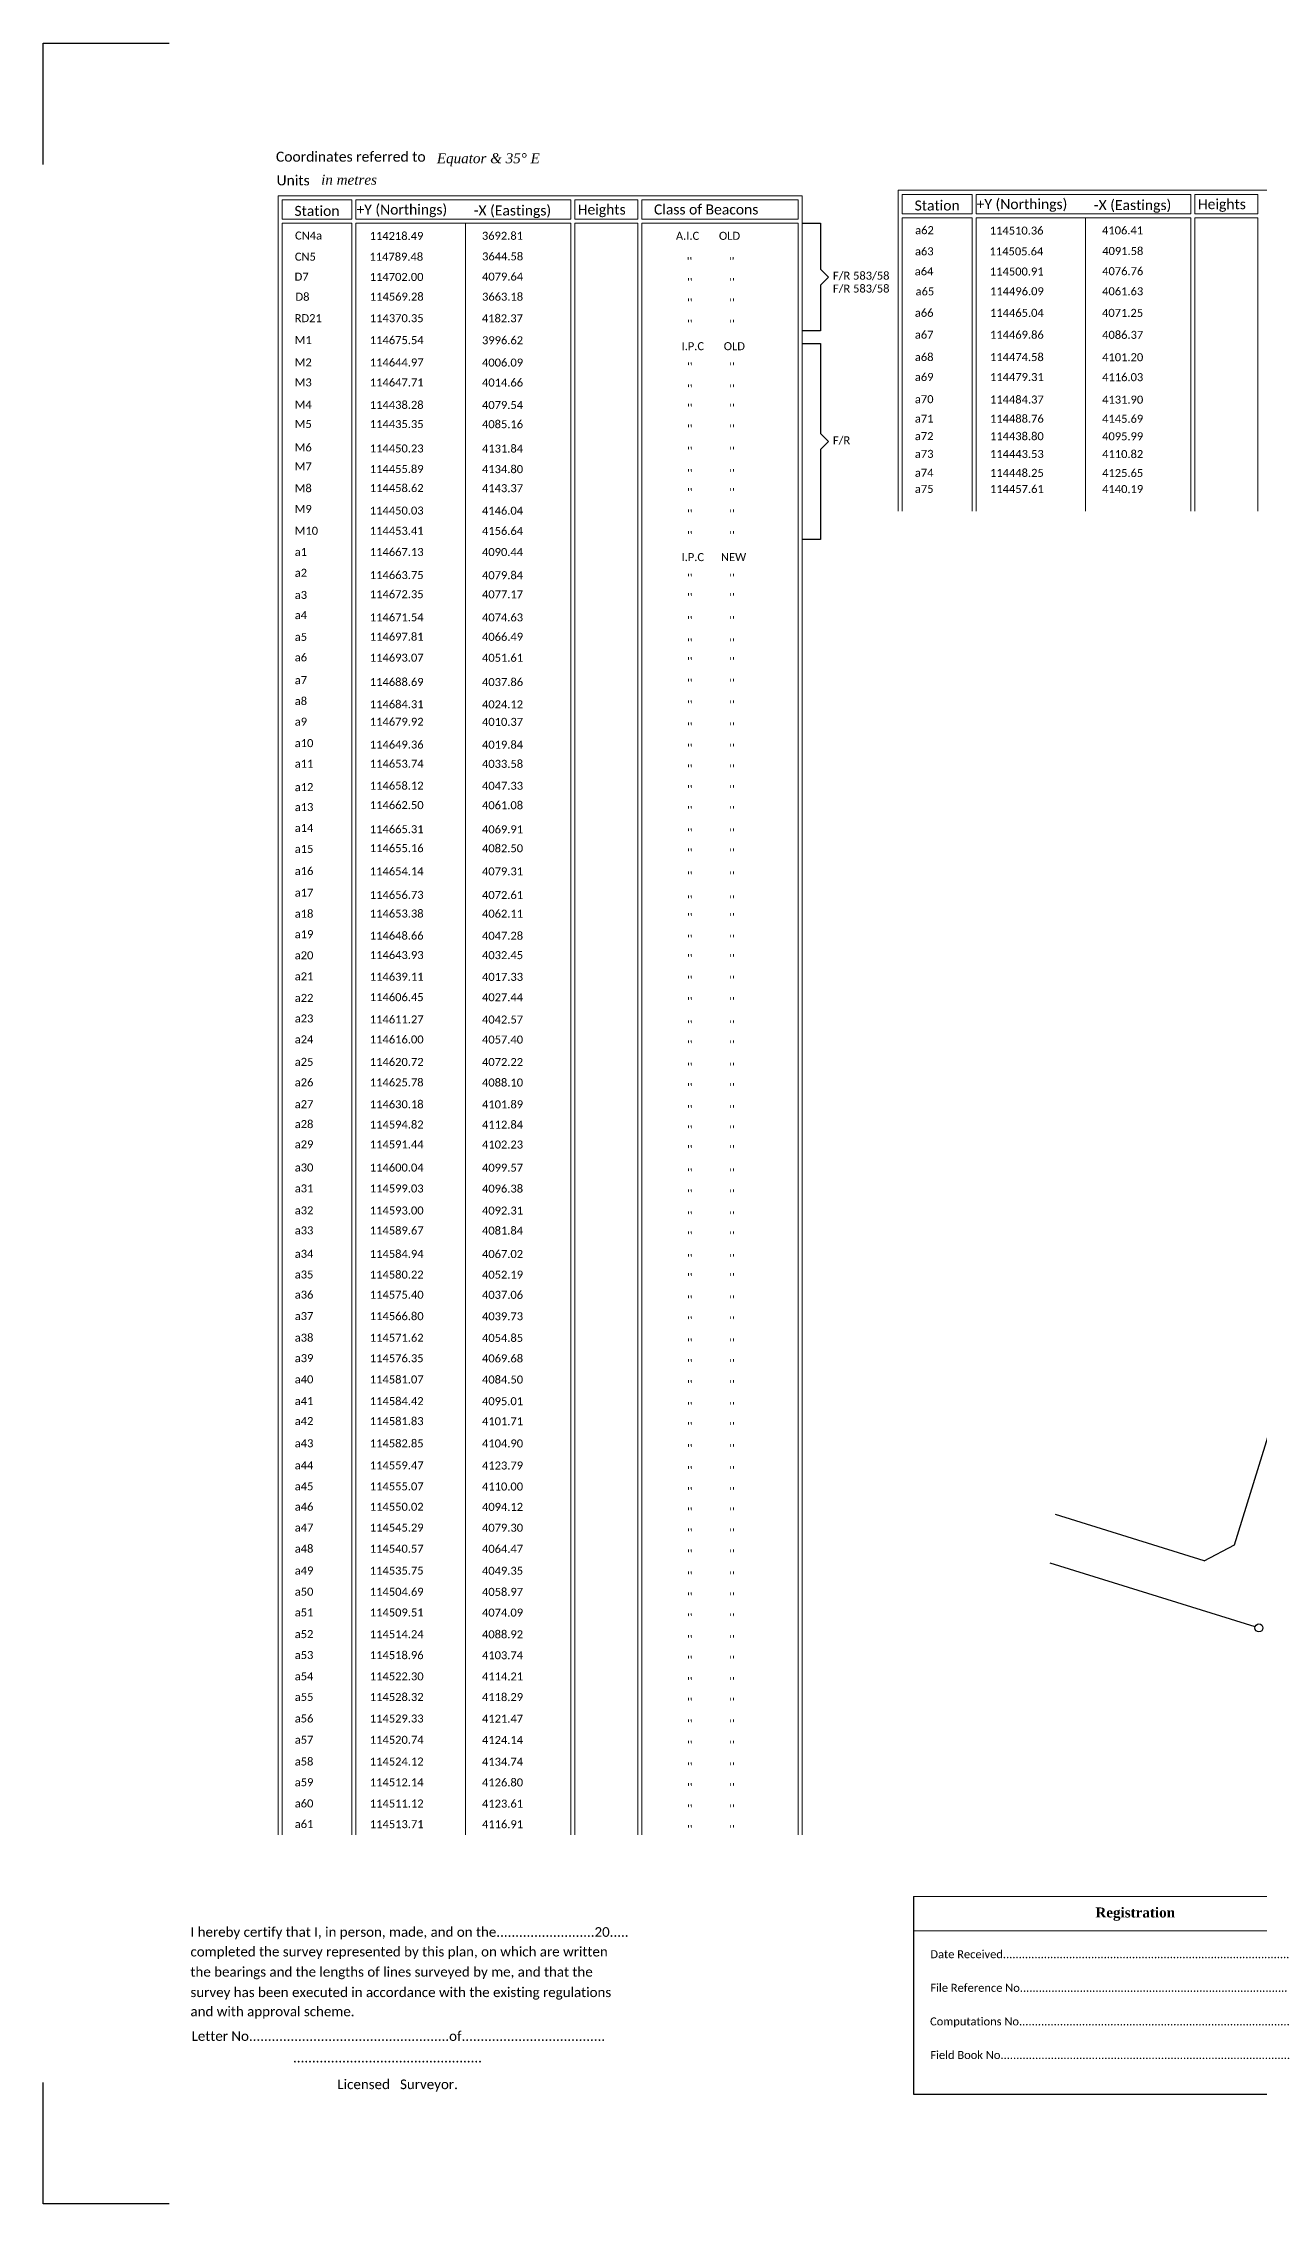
# Model space of a CAD drawing. Header units: metres. Extents: x -4486 to -2975, y 114226 to 114766.
# Drawn here: x -4486 to -4182, y 114226 to 114766 of the extents above; entities that cross this region are included whole.
import ezdxf

# ---------------------------------------------------------------- set-up
doc = ezdxf.new("R2010")
doc.units = ezdxf.units.M
doc.layers.add('form', color=7, linetype='Continuous', lineweight=5)
doc.styles.add('Legend', font='calibri.ttf')

msp = doc.modelspace()

# ---------------------------------------------------------------- linework, layer by layer
at = {"color": 0}
for p, q in [((-4486.26, 114766.42), (-4454.75, 114766.42)), ((-4486.26, 114736.11), (-4486.26, 114766.42))]:
    msp.add_line(p, q, dxfattribs=at)
for p, q in [((-4188.51, 114391.1), (-4081.56, 114736.37)), ((-4196.01, 114387.15), (-4233.23, 114398.69)), ((-4183.33, 114370.65), (-4234.53, 114386.53)), ((-4486.26, 114226.42), (-4486.26, 114256.73)), ((-4454.75, 114226.42), (-4486.26, 114226.42))]:
    msp.add_line(p, q)
at = {"flags": 128}
for points in [[(-4296.51, 114721.43), (-4291.94, 114721.43), (-4291.94, 114709.97)], [(-4291.94, 114705.97), (-4289.94, 114707.97), (-4291.94, 114709.97)], [(-4291.94, 114705.97), (-4291.94, 114694.51), (-4296.51, 114694.51)], [(-4296.51, 114691.37), (-4291.95, 114691.37), (-4291.95, 114668.87)], [(-4291.95, 114664.87), (-4291.95, 114642.37), (-4296.51, 114642.37)], [(-4291.95, 114664.87), (-4289.95, 114666.87), (-4291.95, 114668.87)], [(-4196.01, 114387.15), (-4188.51, 114391.1)], [(-4268.68, 114303.21), (-4268.68, 114253.83)], [(-4268.68, 114253.83), (-3799.02, 114253.83)]]:
    msp.add_lwpolyline(points, dxfattribs=at)
msp.add_circle((-4182.37, 114370.35), 1)
at = {"layer": 'form', "lineweight": 20}
for p, q in [((-4272.53, 114729.65), (-4249.44, 114729.65)), ((-4272.53, 114729.65), (-4272.53, 114723.78)), ((-4271.51, 114728.64), (-4254.08, 114728.64)), ((-4271.51, 114728.64), (-4271.51, 114723.78)), ((-4254.08, 114728.64), (-4254.08, 114723.78)), ((-4253.06, 114728.64), (-4249.44, 114728.64)), ((-4253.06, 114728.64), (-4253.06, 114723.78)), ((-4249.44, 114729.65), (-4182.22, 114729.65)), ((-4249.44, 114728.64), (-4199.36, 114728.64)), ((-4199.36, 114728.64), (-4199.36, 114723.78)), ((-4198.35, 114728.64), (-4182.62, 114728.64)), ((-4198.35, 114728.64), (-4198.35, 114723.78)), ((-4182.62, 114728.64), (-4182.62, 114723.78)), ((-4182.22, 114729.65), (-4161.97, 114729.65)), ((-4427.54, 114728.31), (-4404.46, 114728.31)), ((-4427.54, 114728.31), (-4427.54, 114722.44)), ((-4426.53, 114727.3), (-4409.09, 114727.3)), ((-4426.53, 114727.3), (-4426.53, 114722.44)), ((-4409.09, 114727.3), (-4409.09, 114722.44)), ((-4408.08, 114727.3), (-4404.46, 114727.3)), ((-4408.08, 114727.3), (-4408.08, 114722.44)), ((-4404.46, 114728.31), (-4337.24, 114728.31)), ((-4404.46, 114727.3), (-4354.38, 114727.3)), ((-4354.38, 114727.3), (-4354.38, 114722.44)), ((-4353.37, 114727.3), (-4337.64, 114727.3)), ((-4353.37, 114727.3), (-4353.37, 114722.44)), ((-4337.64, 114727.3), (-4337.64, 114722.44)), ((-4337.24, 114728.31), (-4316.99, 114728.31)), ((-4336.63, 114727.3), (-4316.38, 114727.3)), ((-4336.63, 114727.3), (-4336.63, 114722.44)), ((-4316.99, 114728.31), (-4296.51, 114728.31)), ((-4316.38, 114727.3), (-4297.52, 114727.3)), ((-4297.52, 114727.3), (-4297.52, 114722.44)), ((-4296.51, 114728.31), (-4296.51, 114722.03)), ((-4272.53, 114723.78), (-4272.53, 114649.5)), ((-4271.51, 114723.78), (-4254.08, 114723.78)), ((-4253.06, 114723.78), (-4249.44, 114723.78)), ((-4249.44, 114723.78), (-4199.36, 114723.78)), ((-4198.35, 114723.78), (-4182.62, 114723.78)), ((-4427.54, 114722.44), (-4427.54, 114318.6)), ((-4426.53, 114722.44), (-4409.09, 114722.44)), ((-4426.53, 114721.43), (-4409.09, 114721.43)), ((-4426.53, 114721.43), (-4426.53, 114318.6)), ((-4409.09, 114721.43), (-4409.09, 114318.6)), ((-4408.08, 114722.44), (-4404.46, 114722.44)), ((-4408.08, 114721.43), (-4404.46, 114721.43)), ((-4408.08, 114721.43), (-4408.08, 114318.6)), ((-4404.46, 114722.44), (-4354.38, 114722.44)), ((-4404.46, 114721.43), (-4354.38, 114721.43)), ((-4380.73, 114721.43), (-4380.73, 114318.6)), ((-4354.38, 114721.43), (-4354.38, 114318.6)), ((-4353.37, 114722.44), (-4337.64, 114722.44)), ((-4353.37, 114721.43), (-4337.64, 114721.43)), ((-4353.37, 114721.43), (-4353.37, 114318.6)), ((-4337.64, 114721.43), (-4337.64, 114318.6)), ((-4336.63, 114722.44), (-4316.38, 114722.44)), ((-4336.63, 114721.43), (-4316.38, 114721.43)), ((-4336.63, 114721.43), (-4336.63, 114318.6)), ((-4316.38, 114722.44), (-4297.52, 114722.44)), ((-4316.38, 114721.43), (-4297.52, 114721.43)), ((-4297.52, 114721.43), (-4297.52, 114318.6)), ((-4296.51, 114722.03), (-4296.51, 114318.6)), ((-4271.51, 114722.77), (-4254.08, 114722.77)), ((-4271.51, 114722.77), (-4271.51, 114649.5)), ((-4254.08, 114722.77), (-4254.08, 114649.5)), ((-4253.06, 114722.77), (-4249.44, 114722.77)), ((-4253.06, 114722.77), (-4253.06, 114649.5)), ((-4249.44, 114722.77), (-4199.36, 114722.77)), ((-4225.71, 114722.77), (-4225.71, 114649.5)), ((-4199.36, 114722.77), (-4199.36, 114649.5)), ((-4198.35, 114722.77), (-4182.62, 114722.77)), ((-4198.35, 114722.77), (-4198.35, 114649.5)), ((-4182.62, 114722.77), (-4182.62, 114649.5))]:
    msp.add_line(p, q, dxfattribs=at)
at = {"layer": 'form', "color": 0, "linetype": 'Continuous', "lineweight": 20}
for p, q in [((-4268.68, 114303.21), (-3798.94, 114303.21)), ((-4268.68, 114294.65), (-3798.95, 114294.65))]:
    msp.add_line(p, q, dxfattribs=at)

# ---------------------------------------------------------------- texts
at = {"style": 'Legend'}
for s, p in [('CN4a', (-4423.31, 114717.35)), ('114218.49', (-4404.66, 114717.25)), ('3692.81', (-4376.59, 114717.29)), ('A.I.C       OLD', (-4328.1, 114717.28)), ('a62', (-4268.29, 114718.69)), ('114510.36', (-4249.64, 114718.59)), ('4106.41', (-4221.58, 114718.64)), ('CN5', (-4423.36, 114712.07)), ('114789.48', (-4404.71, 114712.05)), ('3644.58', (-4376.55, 114712.14)), ("  ''             ''", (-4326.79, 114710.88)), ('a63', (-4268.34, 114713.41)), ('114505.64', (-4249.69, 114713.4)), ('4091.58', (-4221.53, 114713.48)), ('D7', (-4423.41, 114707.07)), ('114702.00', (-4404.63, 114707.01)), ('4079.64', (-4376.56, 114707.09)), ("  ''             ''", (-4326.7, 114705.67)), ('F/R 583/58 ', (-4288.85, 114707.32)), ('a64', (-4268.39, 114708.42)), ('114500.91', (-4249.61, 114708.36)), ('4076.76', (-4221.54, 114708.44)), ('D8', (-4423.2, 114702.05)), ('114569.28', (-4404.59, 114702.08)), ('3663.18', (-4376.56, 114702.07)), ("  ''             ''", (-4326.7, 114700.53)), ('F/R 583/58 ', (-4288.85, 114704.1)), ('a65', (-4268.18, 114703.39)), ('114496.09', (-4249.57, 114703.42)), ('4061.63', (-4221.55, 114703.42)), ('RD21', (-4423.39, 114696.7)), ('114370.35', (-4404.6, 114696.69)), ('4182.37', (-4376.6, 114696.67)), ("  ''             ''", (-4326.7, 114695.25)), ('a66', (-4268.37, 114698.04)), ('114465.04', (-4249.58, 114698.03)), ('4071.25', (-4221.58, 114698.02)), ('M1', (-4423.38, 114691.23)), ('114675.54', (-4404.6, 114691.21)), ('3996.62', (-4376.57, 114691.18)), ('I.P.C       OLD', (-4326.7, 114689.7)), ('a67', (-4268.36, 114692.58)), ('114469.86', (-4249.58, 114692.56)), ('4086.37', (-4221.55, 114692.53)), ('M2', (-4423.38, 114685.65)), ('114644.97', (-4404.6, 114685.63)), ('4006.09', (-4376.57, 114685.6)), ("  ''             ''", (-4326.7, 114684.56)), ('a68', (-4268.36, 114686.99)), ('114474.58', (-4249.58, 114686.97)), ('4101.20', (-4221.55, 114686.94)), ('M3', (-4423.38, 114680.65)), ('114647.71', (-4404.6, 114680.63)), ('4014.66', (-4376.57, 114680.61)), ("  ''             ''", (-4326.7, 114679.07)), ('a69', (-4268.36, 114682)), ('114479.31', (-4249.58, 114681.98)), ('4116.03', (-4221.55, 114681.95)), ('M4', (-4423.38, 114675.11)), ('114438.28', (-4404.6, 114675.03)), ('4079.54', (-4376.57, 114675)), ("  ''             ''", (-4326.7, 114674.21)), ('a70', (-4268.36, 114676.45)), ('114484.37', (-4249.58, 114676.37)), ('4131.90', (-4221.55, 114676.34)), ('M5', (-4423.38, 114670.25)), ('114435.35', (-4404.6, 114670.23)), ('4085.16', (-4376.57, 114670.2)), ("  ''             ''", (-4326.7, 114669.02)), ('a71', (-4268.36, 114671.6)), ('a72', (-4268.36, 114667.22)), ('114488.76', (-4249.58, 114671.58)), ('114438.80', (-4249.58, 114667.2)), ('4145.69', (-4221.55, 114671.55)), ('4095.99', (-4221.55, 114667.17)), ('M6', (-4423.38, 114664.4)), ('114450.23', (-4404.6, 114664.14)), ('4131.84', (-4376.57, 114664.11)), ("  ''             ''", (-4326.7, 114663.48)), ('F/R ', (-4288.85, 114666.17)), ('a73', (-4268.36, 114662.78)), ('114443.53', (-4249.58, 114662.76)), ('4110.82', (-4221.55, 114662.73)), ('M7', (-4423.38, 114659.64)), ('114455.89', (-4404.6, 114659)), ('4134.80', (-4376.57, 114658.97)), ("  ''             ''", (-4326.7, 114657.92)), ('a74', (-4268.36, 114658.05)), ('114448.25', (-4249.58, 114658.03)), ('4125.65', (-4221.55, 114658)), ('M8', (-4423.38, 114654.21)), ('114458.62', (-4404.6, 114654.24)), ('4143.37', (-4376.57, 114654.21)), ("  ''             ''", (-4326.7, 114653.13)), ('a75', (-4268.36, 114654.03)), ('114457.61', (-4249.58, 114654.01)), ('4140.19', (-4221.55, 114653.98)), ('M9', (-4423.38, 114649.01)), ('114450.03', (-4404.6, 114648.61)), ('4146.04', (-4376.57, 114648.58)), ("  ''             ''", (-4326.7, 114647.79)), ('M10', (-4423.38, 114643.56)), ('114453.41', (-4404.6, 114643.56)), ('4156.64', (-4376.57, 114643.53)), ("  ''             ''", (-4326.7, 114642.37)), ('a1', (-4423.38, 114638.29)), ('114667.13', (-4404.6, 114638.26)), ('4090.44', (-4376.57, 114638.24)), ('I.P.C      NEW', (-4326.7, 114636.98)), ('a2', (-4423.38, 114633.06)), ('114663.75', (-4404.6, 114632.49)), ('4079.84', (-4376.57, 114632.46)), ("  ''             ''", (-4326.7, 114631.77)), ('a3', (-4423.38, 114627.53)), ('114672.35', (-4404.6, 114627.71)), ('4077.17', (-4376.57, 114627.68)), ("  ''             ''", (-4326.7, 114626.92)), ('a4', (-4423.38, 114622.49)), ('114671.54', (-4404.6, 114621.94)), ('4074.63', (-4376.57, 114621.91)), ("  ''             ''", (-4326.7, 114621.13)), ('a5', (-4423.38, 114617.05)), ('114697.81', (-4404.6, 114617.09)), ('4066.49', (-4376.57, 114617.06)), ("  ''             ''", (-4326.7, 114615.55)), ('a6', (-4423.38, 114611.93)), ('114693.07', (-4404.6, 114611.85)), ('4051.61', (-4376.57, 114611.82)), ("  ''             ''", (-4326.7, 114610.87)), ('a7', (-4423.38, 114606.23)), ('114688.69', (-4404.6, 114605.78)), ('4037.86', (-4376.57, 114605.75)), ("  ''             ''", (-4326.7, 114605.46)), ('a8', (-4423.38, 114601.01)), ('114684.31', (-4404.6, 114600.21)), ('4024.12', (-4376.57, 114600.18)), ("  ''             ''", (-4326.7, 114600.1)), ('a9', (-4423.38, 114595.85)), ('114679.92', (-4404.6, 114595.83)), ('4010.37', (-4376.57, 114595.8)), ("  ''             ''", (-4326.7, 114594.55)), ('a10', (-4423.38, 114590.49)), ('114649.36', (-4404.6, 114590.13)), ('4019.84', (-4376.57, 114590.1)), ("  ''             ''", (-4326.7, 114589.23)), ('a11', (-4423.38, 114585.36)), ('114653.74', (-4404.6, 114585.34)), ('4033.58', (-4376.57, 114585.31)), ("  ''             ''", (-4326.7, 114584.06)), ('a12', (-4423.38, 114579.49)), ('114658.12', (-4404.6, 114579.86)), ('4047.33', (-4376.57, 114579.83)), ("  ''             ''", (-4326.7, 114578.88)), ('a13', (-4423.38, 114574.5)), ('114662.50', (-4404.6, 114575)), ('4061.08', (-4376.57, 114574.97)), ("  ''             ''", (-4326.7, 114573.71)), ('a14', (-4423.38, 114569.3)), ('114665.31', (-4404.6, 114568.97)), ('4069.91', (-4376.57, 114568.94)), ("  ''             ''", (-4326.7, 114568.09)), ('a15', (-4423.38, 114564.06)), ('114655.16', (-4404.6, 114564.24)), ('4082.50', (-4376.57, 114564.21)), ("  ''             ''", (-4326.7, 114563.07)), ('a16', (-4423.38, 114558.53)), ('114654.14', (-4404.6, 114558.45)), ('4079.31', (-4376.57, 114558.43)), ("  ''             ''", (-4326.7, 114557.32)), ('a17', (-4423.38, 114553.13)), ('114656.73', (-4404.6, 114552.56)), ('4072.61', (-4376.57, 114552.53)), ("  ''             ''", (-4326.7, 114551.34)), ('a18', (-4423.38, 114547.86)), ('114653.38', (-4404.6, 114547.89)), ('4062.11', (-4376.57, 114547.86)), ("  ''             ''", (-4326.7, 114546.95)), ('a19', (-4423.38, 114542.73)), ('a20', (-4423.38, 114537.46)), ('114648.66', (-4404.6, 114542.38)), ('114643.93', (-4404.6, 114537.53)), ('4047.28', (-4376.57, 114542.35)), ('4032.45', (-4376.57, 114537.5)), ("  ''             ''", (-4326.7, 114541.55)), ('a21', (-4423.38, 114532.2)), ('114639.11', (-4404.6, 114532.1)), ('4017.33', (-4376.57, 114532.07)), ("  ''             ''", (-4326.7, 114536.68)), ('a22', (-4423.38, 114526.81)), ('114606.45', (-4404.6, 114527)), ('4027.44', (-4376.57, 114526.97)), ("  ''             ''", (-4326.7, 114531.25)), ('a23', (-4423.38, 114521.68)), ('114611.27', (-4404.6, 114521.44)), ('4042.57', (-4376.57, 114521.41)), ("  ''             ''", (-4326.7, 114525.93)), ('a24', (-4423.38, 114516.45)), ('114616.00', (-4404.6, 114516.43)), ('4057.40', (-4376.57, 114516.4)), ("  ''             ''", (-4326.7, 114520.14)), ('a25', (-4423.38, 114510.83)), ('114620.72', (-4404.6, 114510.81)), ('4072.22', (-4376.57, 114510.78)), ("  ''             ''", (-4326.7, 114515.14)), ('a26', (-4423.38, 114505.71)), ('114625.78', (-4404.6, 114505.69)), ('4088.10', (-4376.57, 114505.66)), ("  ''             ''", (-4326.7, 114509.52)), ('a27', (-4423.38, 114500.25)), ('114630.18', (-4404.6, 114500.23)), ('4101.89', (-4376.57, 114500.2)), ("  ''             ''", (-4326.7, 114504.4)), ('a28', (-4423.38, 114495.27)), ('114594.82', (-4404.6, 114495.16)), ('4112.84', (-4376.57, 114495.14)), ("  ''             ''", (-4326.7, 114498.94)), ('a29', (-4423.38, 114490.21)), ('114591.44', (-4404.6, 114490.19)), ('4102.23', (-4376.57, 114490.16)), ("  ''             ''", (-4326.7, 114493.88)), ("  ''             ''", (-4326.7, 114488.9)), ('a30', (-4423.38, 114484.43)), ('114600.04', (-4404.6, 114484.41)), ('4099.57', (-4376.57, 114484.38)), ('a31', (-4423.38, 114479.2)), ('114599.03', (-4404.6, 114479.18)), ('4096.38', (-4376.57, 114479.15)), ("  ''             ''", (-4326.7, 114483.12)), ('a32', (-4423.38, 114473.71)), ('114593.00', (-4404.6, 114473.68)), ('4092.31', (-4376.57, 114473.66)), ("  ''             ''", (-4326.7, 114477.89)), ('a33', (-4423.38, 114468.71)), ('114589.67', (-4404.6, 114468.69)), ('4081.84', (-4376.57, 114468.66)), ("  ''             ''", (-4326.7, 114472.4)), ("  ''             ''", (-4326.7, 114467.4)), ('a34', (-4423.38, 114462.85)), ('114584.94', (-4404.6, 114462.83)), ('4067.02', (-4376.57, 114462.8)), ("  ''             ''", (-4326.7, 114461.73)), ('a35', (-4423.38, 114457.68)), ('114580.22', (-4404.6, 114457.66)), ('4052.19', (-4376.57, 114457.63)), ("  ''             ''", (-4326.7, 114456.93)), ('a36', (-4423.38, 114452.65)), ('114575.40', (-4404.6, 114452.63)), ('4037.06', (-4376.57, 114452.6)), ("  ''             ''", (-4326.7, 114451.34)), ('a37', (-4423.38, 114447.29)), ('114566.80', (-4404.6, 114447.27)), ('4039.73', (-4376.57, 114447.24)), ("  ''             ''", (-4326.7, 114446.16)), ('a38', (-4423.38, 114441.89)), ('114571.62', (-4404.6, 114441.87)), ('4054.85', (-4376.57, 114441.84)), ("  ''             ''", (-4326.7, 114440.58)), ('a39', (-4423.38, 114436.77)), ('114576.35', (-4404.6, 114436.75)), ('4069.68', (-4376.57, 114436.72)), ("  ''             ''", (-4326.7, 114435.46)), ('a40', (-4423.38, 114431.48)), ('114581.07', (-4404.6, 114431.45)), ('4084.50', (-4376.57, 114431.43)), ("  ''             ''", (-4326.7, 114430.17)), ('a41', (-4423.38, 114426.06)), ('114584.42', (-4404.6, 114426.03)), ('4095.01', (-4376.57, 114426.01)), ("  ''             ''", (-4326.7, 114424.75)), ('a42', (-4423.38, 114421.05)), ('114581.83', (-4404.6, 114421.03)), ('4101.71', (-4376.57, 114421)), ("  ''             ''", (-4326.7, 114419.74)), ('a43', (-4423.38, 114415.5)), ('114582.85', (-4404.6, 114415.48)), ('4104.90', (-4376.57, 114415.45)), ("  ''             ''", (-4326.7, 114414.2)), ('a44', (-4423.38, 114409.99)), ('114559.47', (-4404.6, 114409.97)), ('4123.79', (-4376.57, 114409.94)), ("  ''             ''", (-4326.7, 114408.69)), ('a45', (-4423.38, 114404.74)), ('114555.07', (-4404.6, 114404.72)), ('4110.00', (-4376.57, 114404.69)), ("  ''             ''", (-4326.7, 114403.43)), ('a46', (-4423.38, 114399.65)), ('114550.02', (-4404.6, 114399.63)), ('4094.12', (-4376.57, 114399.6)), ("  ''             ''", (-4326.7, 114398.35)), ('a47', (-4423.38, 114394.44)), ('114545.29', (-4404.6, 114394.42)), ('4079.30', (-4376.57, 114394.39)), ("  ''             ''", (-4326.7, 114393.13)), ('a48', (-4423.38, 114389.17)), ('114540.57', (-4404.6, 114389.15)), ('4064.47', (-4376.57, 114389.12)), ("  ''             ''", (-4326.7, 114387.86)), ('a49', (-4423.38, 114383.69)), ('114535.75', (-4404.6, 114383.67)), ('4049.35', (-4376.57, 114383.64)), ("  ''             ''", (-4326.7, 114382.38)), ('a50', (-4423.38, 114378.41)), ('114504.69', (-4404.6, 114378.38)), ('4058.97', (-4376.57, 114378.36)), ("  ''             ''", (-4326.7, 114377.1)), ('a51', (-4423.38, 114373.23)), ('114509.51', (-4404.6, 114373.21)), ('4074.09', (-4376.57, 114373.18)), ("  ''             ''", (-4326.7, 114371.93)), ('a52', (-4423.38, 114367.8)), ('114514.24', (-4404.6, 114367.78)), ('4088.92', (-4376.57, 114367.75)), ("  ''             ''", (-4326.7, 114366.5)), ('a53', (-4423.38, 114362.57)), ('114518.96', (-4404.6, 114362.55)), ('4103.74', (-4376.57, 114362.52)), ("  ''             ''", (-4326.7, 114361.27)), ('a54', (-4423.38, 114357.26)), ('114522.30', (-4404.6, 114357.24)), ('4114.21', (-4376.57, 114357.21)), ("  ''             ''", (-4326.7, 114355.95)), ('a55', (-4423.38, 114352.11)), ('114528.32', (-4404.6, 114352.09)), ('4118.29', (-4376.57, 114352.06)), ("  ''             ''", (-4326.7, 114350.8)), ('a56', (-4423.38, 114346.72)), ('114529.33', (-4404.6, 114346.7)), ('4121.47', (-4376.57, 114346.67)), ("  ''             ''", (-4326.7, 114345.41)), ('a57', (-4423.38, 114341.4)), ('114520.74', (-4404.6, 114341.38)), ('4124.14', (-4376.57, 114341.35)), ("  ''             ''", (-4326.7, 114340.1)), ('a58', (-4423.38, 114335.97)), ('114524.12', (-4404.6, 114335.95)), ('4134.74', (-4376.57, 114335.92)), ("  ''             ''", (-4326.7, 114334.67)), ('a59', (-4423.38, 114330.78)), ('114512.14', (-4404.6, 114330.76)), ('4126.80', (-4376.57, 114330.73)), ("  ''             ''", (-4326.7, 114329.47)), ('a60', (-4423.38, 114325.48)), ('114511.12', (-4404.6, 114325.46)), ('4123.61', (-4376.57, 114325.43)), ("  ''             ''", (-4326.7, 114324.17)), ('a61', (-4423.38, 114320.33)), ('114513.71', (-4404.6, 114320.3)), ('4116.91', (-4376.57, 114320.28)), ("  ''             ''", (-4326.7, 114319.02))]:
    msp.add_text(s, height=2, dxfattribs=at).set_placement(p)
at = {"layer": 'form', "style": 'Legend'}
for s, height, p in [('Coordinates referred to', 2.5, (-4428.08, 114736.81)), ('Units', 2.5, (-4427.92, 114730.89)), ('Station', 2.5, (-4423.45, 114723.26)), ('  +Y (Northings)', 2.5, (-4409.7, 114723.6)), ('-X (Eastings)', 2.5, (-4378.65, 114723.37)), ('Heights', 2.5, (-4352.63, 114723.6)), ('Class of Beacons', 2.5, (-4333.58, 114723.62)), ('Station', 2.5, (-4268.43, 114724.61)), ('  +Y (Northings)', 2.5, (-4254.68, 114724.95)), ('-X (Eastings)', 2.5, (-4223.63, 114724.72)), ('Heights', 2.5, (-4197.61, 114724.94)), ('  I hereby certify that I, in person, made, and on the..........................20.....', 2.4, (-4451.14, 114293.15)), ('  the bearings and the lengths of lines surveyed by me, and that the', 2.4, (-4451.14, 114283.18)), ('  completed the survey represented by this plan, on which are written', 2.4, (-4451.14, 114288.23)), ('Date Received...........................................................................................', 2, (-4264.5, 114287.8)), ('  survey has been executed in accordance with the existing regulations', 2.4, (-4451.14, 114278.08)), ('File Reference No.....................................................................................', 2, (-4264.5, 114279.4)), ('  and with approval scheme.', 2.4, (-4451.14, 114273.29)), ('  Letter No.....................................................of......................................', 2.4, (-4450.87, 114267.14)), ('Computations No......................................................................................', 2, (-4264.57, 114271)), ('Field Book No............................................................................................', 2, (-4264.5, 114262.61)), ('                                ..................................................', 2.4, (-4450.87, 114261.75)), ('                             Licensed   Surveyor.', 2.4, (-4437.25, 114255.08))]:
    msp.add_text(s, height=height, dxfattribs=at).set_placement(p)
at = {"layer": 'form', "lineweight": 20, "char_height": 2.5, "width": 183.6763, "attachment_point": 1, "style": 'Legend'}
for s, insert in [('{\\fTimes New Roman|b0|i1|c0|p18;Equator & 35%%D E    }', (-4387.86, 114738.92)), ('{\\fTimes New Roman|b0|i1|c0|p18;in metres}', (-4416.79, 114733.55))]:
    msp.add_mtext(s, dxfattribs=dict(at, insert=insert))
at = {"layer": 'form', "insert": (-4223.25, 114300.48), "char_height": 2.5, "width": 166.1859, "attachment_point": 1, "style": 'Legend'}
msp.add_mtext('{\\fTimes New Roman|b1|i0|c0|p18;Registration}', dxfattribs=at)

doc.saveas('drawing.dxf')
